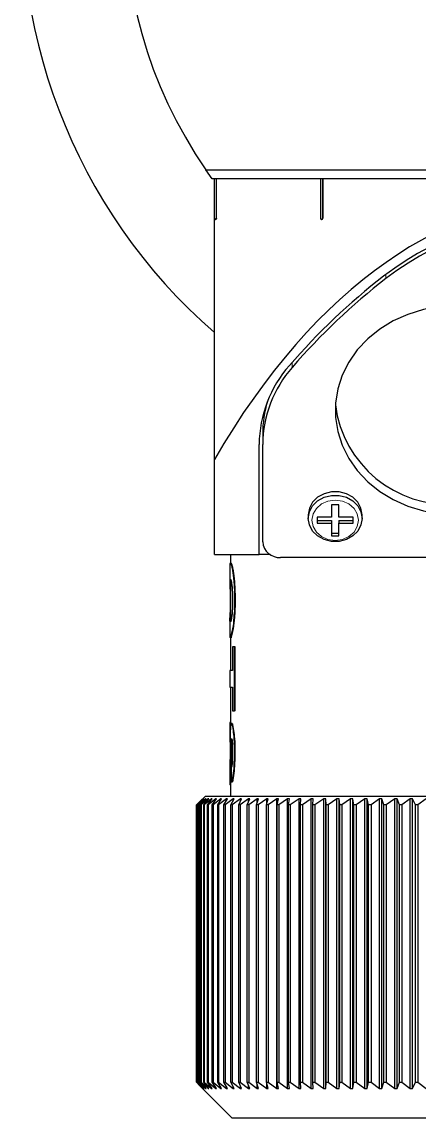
# Model space of a CAD drawing. Header units: millimetres. Extents: x 9.1 to 20.5, y 2.2 to 17.5.
# Drawn here: x 9.187 to 10.297, y 2.256 to 5.319 of the extents above; entities that cross this region are included whole.
import ezdxf

# ---------------------------------------------------------------- set-up
doc = ezdxf.new("R2010")
doc.units = ezdxf.units.MM
doc.linetypes.add('PHANTOM', pattern=[1.27, 0.635, -0.127, 0.127, -0.127, 0.127, -0.127])

msp = doc.modelspace()

# ---------------------------------------------------------------- linework, layer by layer
at = {"color": 7, "linetype": 'Continuous', "lineweight": 25}
for p, q in [((9.7011, 4.9057), (11.7987, 4.9057)), ((9.7188, 4.8807), (9.7011, 4.9057)), ((11.781, 4.8807), (9.7188, 4.8807)), ((9.7248, 4.8807), (9.7248, 4.7707)), ((9.7302, 4.8807), (9.7302, 4.7707)), ((9.7309, 4.7707), (9.7309, 4.8807)), ((10.0212, 4.8807), (10.0212, 4.7707)), ((10.0277, 4.8807), (10.0277, 4.7707)), ((10.0282, 4.7707), (10.0282, 4.8807)), ((9.7249, 4.0957), (9.7249, 4.7698)), ((9.7275, 4.767), (9.7282, 4.767)), ((10.0244, 4.767), (10.0249, 4.767)), ((9.8599, 4.1685), (9.8599, 4.1385)), ((9.8499, 3.8307), (9.8499, 4.1385)), ((9.8599, 3.8657), (9.8599, 4.1385)), ((9.7249, 3.8307), (9.7249, 4.0957)), ((10.0724, 3.9698), (10.0524, 3.9698)), ((10.0524, 3.9698), (10.0524, 3.9351)), ((10.0724, 3.9351), (10.0724, 3.9698)), ((9.9874, 3.9415), (9.9874, 3.9315)), ((10.0524, 3.9351), (10.0124, 3.9351)), ((10.0124, 3.9351), (10.0124, 3.9178)), ((10.0124, 3.9253), (10.0524, 3.9253)), ((10.0524, 3.9253), (10.0524, 3.9178)), ((10.1124, 3.9351), (10.0724, 3.9351)), ((10.0724, 3.9253), (10.1124, 3.9253)), ((10.0724, 3.9253), (10.0724, 3.9178)), ((10.1124, 3.9178), (10.1124, 3.9351)), ((10.1374, 3.9315), (10.1374, 3.9415)), ((10.0124, 3.9178), (10.0524, 3.9178)), ((10.0524, 3.9178), (10.0524, 3.8832)), ((10.0524, 3.8907), (10.0724, 3.8907)), ((10.0724, 3.9178), (10.1124, 3.9178)), ((10.0724, 3.8832), (10.0724, 3.9178)), ((10.0524, 3.8832), (10.0724, 3.8832)), ((9.7249, 3.8307), (9.8499, 3.8307)), ((9.7699, 3.8307), (9.7699, 3.8071)), ((9.8804, 3.8307), (9.8499, 3.8307)), ((9.7684, 3.8), (9.7684, 3.7524)), ((9.771, 3.8071), (9.7695, 3.8071)), ((9.7714, 3.8069), (9.7699, 3.8069)), ((9.772, 3.8061), (9.7705, 3.8061)), ((9.7726, 3.805), (9.7711, 3.805)), ((9.7732, 3.8034), (9.7717, 3.8034)), ((9.7738, 3.8014), (9.7723, 3.8014)), ((9.7745, 3.799), (9.773, 3.799)), ((11.5899, 3.8224), (9.9099, 3.8224)), ((9.7752, 3.796), (9.7737, 3.796)), ((9.7759, 3.7925), (9.7744, 3.7925)), ((9.7767, 3.7886), (9.7752, 3.7886)), ((9.7774, 3.7847), (9.7759, 3.7847)), ((9.7781, 3.7805), (9.7765, 3.7805)), ((9.7787, 3.7759), (9.7772, 3.7759)), ((9.7793, 3.7709), (9.7778, 3.7709)), ((9.7693, 3.7622), (9.7678, 3.7622)), ((9.7699, 3.7539), (9.7684, 3.7539)), ((9.7699, 3.7508), (9.7684, 3.7508)), ((9.7699, 3.7473), (9.7685, 3.7473)), ((9.7699, 3.743), (9.7685, 3.743)), ((9.7699, 3.7381), (9.7686, 3.7381)), ((9.7699, 3.7524), (9.7699, 3.6524)), ((9.78, 3.7657), (9.7784, 3.7657)), ((9.7805, 3.7602), (9.779, 3.7602)), ((9.781, 3.7543), (9.7795, 3.7543)), ((9.7815, 3.7481), (9.78, 3.7481)), ((9.7819, 3.7418), (9.7803, 3.7418)), ((9.7699, 3.7329), (9.7687, 3.7329)), ((9.7699, 3.7273), (9.7687, 3.7273)), ((9.7699, 3.7218), (9.7688, 3.7218)), ((9.7699, 3.7161), (9.7688, 3.7161)), ((9.7699, 3.7092), (9.7688, 3.7092)), ((9.7823, 3.7332), (9.7808, 3.7332)), ((9.7826, 3.7243), (9.7811, 3.7243)), ((9.7828, 3.7133), (9.7813, 3.7133)), ((9.7699, 3.6772), (9.7687, 3.6772)), ((9.7699, 3.6953), (9.7688, 3.6953)), ((9.7699, 3.6884), (9.7688, 3.6884)), ((9.7699, 3.6828), (9.7688, 3.6828)), ((9.7699, 3.7023), (9.7689, 3.7023)), ((9.7758, 3.7023), (9.7758, 3.6953)), ((9.7826, 3.6803), (9.7811, 3.6803)), ((9.7829, 3.7023), (9.7813, 3.7023)), ((9.7828, 3.6913), (9.7813, 3.6913)), ((9.7699, 3.6535), (9.7684, 3.6535)), ((9.7684, 3.6524), (9.7684, 3.6047)), ((9.7699, 3.6616), (9.7685, 3.6616)), ((9.7699, 3.6572), (9.7685, 3.6572)), ((9.7699, 3.6665), (9.7686, 3.6665)), ((9.7699, 3.6717), (9.7687, 3.6717)), ((9.7819, 3.6627), (9.7803, 3.6627)), ((9.7823, 3.6714), (9.7808, 3.6714)), ((9.771, 3.5975), (9.7695, 3.5975)), ((9.7699, 3.5975), (9.7699, 3.5065)), ((9.7717, 3.5981), (9.7702, 3.5981)), ((9.7726, 3.5997), (9.7711, 3.5997)), ((9.7755, 3.573), (9.7755, 3.5065)), ((9.7811, 3.573), (9.7755, 3.573)), ((9.7811, 3.3936), (9.7811, 3.573)), ((9.7827, 3.573), (9.7811, 3.573)), ((9.7827, 3.3936), (9.7827, 3.573)), ((9.7684, 3.5065), (9.7684, 3.4601)), ((9.7755, 3.5065), (9.7684, 3.5065)), ((9.7684, 3.4601), (9.7755, 3.4601)), ((9.7699, 3.4601), (9.7699, 3.3615)), ((9.7755, 3.4601), (9.7755, 3.3936)), ((9.7755, 3.3936), (9.7811, 3.3936)), ((9.7827, 3.3936), (9.7811, 3.3936)), ((9.7684, 3.3615), (9.7684, 3.3178)), ((9.7699, 3.3615), (9.7684, 3.3615)), ((9.7699, 3.3615), (9.7699, 3.3466)), ((9.7743, 3.358), (9.7728, 3.358)), ((9.775, 3.3577), (9.7735, 3.3577)), ((9.7758, 3.3568), (9.7743, 3.3568)), ((9.7764, 3.3555), (9.7749, 3.3555)), ((9.7691, 3.3178), (9.7684, 3.3178)), ((9.769, 3.3157), (9.7684, 3.3157)), ((9.769, 3.3143), (9.7685, 3.3143)), ((9.769, 3.3126), (9.7685, 3.3126)), ((9.769, 3.3107), (9.7686, 3.3107)), ((9.769, 3.3083), (9.7686, 3.3083)), ((9.7732, 3.3097), (9.7717, 3.3097)), ((9.7734, 3.3116), (9.7718, 3.3116)), ((9.7735, 3.313), (9.772, 3.313)), ((9.7737, 3.314), (9.7722, 3.314)), ((9.7736, 3.315), (9.7725, 3.315)), ((9.7819, 3.311), (9.7804, 3.311)), ((9.7689, 3.3056), (9.7687, 3.3056)), ((9.7689, 3.3025), (9.7687, 3.3025)), ((9.7689, 3.2992), (9.7688, 3.2992)), ((9.7689, 3.2953), (9.7688, 3.2953)), ((9.7727, 3.2956), (9.7712, 3.2956)), ((9.7729, 3.3034), (9.7714, 3.3034)), ((9.7731, 3.3075), (9.7716, 3.3075)), ((9.7758, 3.2838), (9.7759, 3.2791)), ((9.7759, 3.2791), (9.7759, 3.2742)), ((9.7821, 3.3042), (9.7806, 3.3042)), ((9.7823, 3.2973), (9.7808, 3.2973)), ((9.7825, 3.2881), (9.7809, 3.2881)), ((9.7825, 3.2789), (9.781, 3.2789)), ((9.781, 3.2789), (9.781, 3.2691)), ((9.7825, 3.2789), (9.7825, 3.2691)), ((9.7719, 3.2498), (9.7704, 3.2498)), ((9.7823, 3.2525), (9.7807, 3.2525)), ((9.7824, 3.2594), (9.7809, 3.2594)), ((9.7825, 3.2691), (9.781, 3.2691)), ((9.7684, 3.2306), (9.7684, 3.1868)), ((9.7713, 3.219), (9.7698, 3.219)), ((9.7715, 3.2252), (9.7699, 3.2252)), ((9.7716, 3.2339), (9.7701, 3.2339)), ((9.7724, 3.1942), (9.7724, 3.2365)), ((9.7699, 3.187), (9.7684, 3.187)), ((9.7699, 3.1868), (9.7684, 3.1868)), ((9.77, 3.1877), (9.7685, 3.1877)), ((9.7701, 3.1889), (9.7686, 3.1889)), ((9.7702, 3.1906), (9.7687, 3.1906)), ((9.7704, 3.1932), (9.7689, 3.1932)), ((9.7705, 3.1963), (9.769, 3.1963)), ((9.7707, 3.2002), (9.7692, 3.2002)), ((9.7709, 3.2047), (9.7694, 3.2047)), ((9.771, 3.2087), (9.7695, 3.2087)), ((9.7711, 3.213), (9.7696, 3.213)), ((9.7699, 3.1868), (9.7699, 3.1557)), ((9.774, 3.1942), (9.7724, 3.1942)), ((9.7751, 3.1953), (9.7736, 3.1953)), ((9.7757, 3.1964), (9.7742, 3.1964)), ((9.7763, 3.1979), (9.7747, 3.1979)), ((9.7768, 3.1997), (9.7753, 3.1997)), ((9.6999, 3.1557), (9.6837, 3.1395)), ((9.6999, 3.1557), (10.7499, 3.1557)), ((9.675, 3.1307), (9.6837, 3.1395)), ((9.6751, 3.1307), (9.675, 3.1307)), ((9.675, 2.3557), (9.675, 3.1307)), ((9.6929, 3.1482), (9.6751, 3.1307)), ((9.6751, 3.1307), (9.6751, 2.3557)), ((9.6765, 3.1307), (9.6932, 3.1482)), ((9.677, 3.1307), (9.6765, 3.1307)), ((9.6765, 2.3557), (9.6765, 3.1307)), ((9.6956, 3.1482), (9.677, 3.1307)), ((9.677, 3.1307), (9.677, 2.3557)), ((9.6804, 3.1307), (9.6962, 3.1482)), ((9.6812, 3.1307), (9.6804, 3.1307)), ((9.6804, 2.3557), (9.6804, 3.1307)), ((9.7006, 3.1482), (9.6812, 3.1307)), ((9.6812, 3.1307), (9.6812, 2.3557)), ((9.6866, 3.1307), (9.7016, 3.1482)), ((9.6878, 3.1307), (9.6866, 3.1307)), ((9.6866, 2.3557), (9.6866, 3.1307)), ((9.7078, 3.1482), (9.6878, 3.1307)), ((9.6878, 3.1307), (9.6878, 2.3557)), ((9.6932, 3.1482), (9.6929, 3.1482)), ((9.6929, 3.148), (9.6929, 3.1482)), ((9.6951, 3.1307), (9.7091, 3.1482)), ((9.6967, 3.1307), (9.6951, 3.1307)), ((9.6951, 2.3557), (9.6951, 3.1307)), ((9.6962, 3.1482), (9.6956, 3.1482)), ((9.6956, 3.1476), (9.6956, 3.1482)), ((9.7173, 3.1482), (9.6967, 3.1307)), ((9.6967, 3.1307), (9.6967, 2.3557)), ((9.7016, 3.1482), (9.7006, 3.1482)), ((9.7006, 3.1471), (9.7006, 3.1482)), ((9.7059, 3.1307), (9.719, 3.1482)), ((9.7078, 3.1307), (9.7059, 3.1307)), ((9.7059, 2.3557), (9.7059, 3.1307)), ((9.7291, 3.1482), (9.7078, 3.1307)), ((9.7091, 3.1482), (9.7078, 3.1482)), ((9.7078, 3.1466), (9.7078, 3.1482)), ((9.7078, 3.1307), (9.7078, 2.3557)), ((9.719, 3.1482), (9.7173, 3.1482)), ((9.7173, 3.146), (9.7173, 3.1482)), ((9.719, 3.1307), (9.7311, 3.1482)), ((9.7212, 3.1307), (9.719, 3.1307)), ((9.719, 2.3557), (9.719, 3.1307)), ((9.743, 3.1482), (9.7212, 3.1307)), ((9.7212, 3.1307), (9.7212, 2.3557)), ((9.7311, 3.1482), (9.7291, 3.1482)), ((9.7291, 3.1454), (9.7291, 3.1482)), ((9.7342, 3.1307), (9.7453, 3.1482)), ((9.7369, 3.1307), (9.7342, 3.1307)), ((9.7342, 2.3557), (9.7342, 3.1307)), ((9.7592, 3.1482), (9.7369, 3.1307)), ((9.7369, 3.1307), (9.7369, 2.3557)), ((9.7453, 3.1482), (9.743, 3.1482)), ((9.743, 3.1446), (9.743, 3.1482)), ((9.7517, 3.1307), (9.7618, 3.1482)), ((9.7547, 3.1307), (9.7517, 3.1307)), ((9.7517, 2.3557), (9.7517, 3.1307)), ((9.7774, 3.1482), (9.7547, 3.1307)), ((9.7547, 3.1307), (9.7547, 2.3557)), ((9.7618, 3.1482), (9.7592, 3.1482)), ((9.7592, 3.1436), (9.7592, 3.1482)), ((9.7714, 3.1307), (9.7804, 3.1482)), ((9.7747, 3.1307), (9.7714, 3.1307)), ((9.7714, 2.3557), (9.7714, 3.1307)), ((9.7978, 3.1482), (9.7747, 3.1307)), ((9.7747, 3.1307), (9.7747, 2.3557)), ((9.7804, 3.1482), (9.7774, 3.1482)), ((9.7774, 3.1425), (9.7774, 3.1482)), ((9.7931, 3.1307), (9.8011, 3.1482)), ((9.7968, 3.1307), (9.7931, 3.1307)), ((9.7931, 2.3557), (9.7931, 3.1307)), ((9.8202, 3.1482), (9.7968, 3.1307)), ((9.7968, 3.1307), (9.7968, 2.3557)), ((9.8011, 3.1482), (9.7978, 3.1482)), ((9.7978, 3.141), (9.7978, 3.1482)), ((9.817, 3.1307), (9.8238, 3.1482)), ((9.8209, 3.1307), (9.817, 3.1307)), ((9.817, 2.3557), (9.817, 3.1307)), ((9.8238, 3.1482), (9.8202, 3.1482)), ((9.8202, 3.1391), (9.8202, 3.1482)), ((9.8447, 3.1482), (9.8209, 3.1307)), ((9.8209, 3.1307), (9.8209, 2.3557)), ((9.8428, 3.1307), (9.8486, 3.1482)), ((9.8471, 3.1307), (9.8428, 3.1307)), ((9.8428, 2.3557), (9.8428, 3.1307)), ((9.8486, 3.1482), (9.8447, 3.1482)), ((9.8447, 3.1364), (9.8447, 3.1482)), ((9.8711, 3.1482), (9.8471, 3.1307)), ((9.8471, 3.1307), (9.8471, 2.3557)), ((9.8706, 3.1307), (9.8753, 3.1482)), ((9.8752, 3.1307), (9.8706, 3.1307)), ((9.8706, 2.3557), (9.8706, 3.1307)), ((9.8753, 3.1482), (9.8711, 3.1482)), ((9.8711, 3.1325), (9.8711, 3.1482)), ((9.8994, 3.1482), (9.8752, 3.1307)), ((9.8752, 3.1307), (9.8752, 2.3557)), ((9.9039, 3.1482), (9.8994, 3.1482)), ((9.8994, 2.3382), (9.8994, 3.1482)), ((9.9004, 3.1307), (9.9039, 3.1482)), ((9.9053, 3.1307), (9.9004, 3.1307)), ((9.9004, 2.3557), (9.9004, 3.1307)), ((9.9296, 3.1482), (9.9053, 3.1307)), ((9.9053, 3.1307), (9.9053, 2.3557)), ((9.9344, 3.1482), (9.9296, 3.1482)), ((9.9296, 2.3382), (9.9296, 3.1482)), ((9.9319, 3.1307), (9.9344, 3.1482)), ((9.9371, 3.1307), (9.9319, 3.1307)), ((9.9319, 2.3557), (9.9319, 3.1307)), ((9.9615, 3.1482), (9.9371, 3.1307)), ((9.9371, 3.1307), (9.9371, 2.3557)), ((9.9666, 3.1482), (9.9615, 3.1482)), ((9.9615, 2.3382), (9.9615, 3.1482)), ((9.9653, 3.1307), (9.9666, 3.1482)), ((9.9707, 3.1307), (9.9653, 3.1307)), ((9.9653, 2.3557), (9.9653, 3.1307)), ((9.9952, 3.1482), (9.9707, 3.1307)), ((9.9707, 3.1307), (9.9707, 2.3557)), ((10.0005, 3.1482), (9.9952, 3.1482)), ((9.9952, 2.3382), (9.9952, 3.1482)), ((10.0003, 3.1307), (10.0005, 3.1482)), ((10.006, 3.1307), (10.0003, 3.1307)), ((10.0003, 2.3557), (10.0003, 3.1307)), ((10.0305, 3.1482), (10.006, 3.1307)), ((10.006, 3.1307), (10.006, 2.3557)), ((10.036, 3.1482), (10.0305, 3.1482)), ((10.0305, 2.3382), (10.0305, 3.1482)), ((10.037, 3.1307), (10.036, 3.1482)), ((10.036, 2.3382), (10.036, 3.1482)), ((10.0429, 3.1307), (10.037, 3.1307)), ((10.037, 2.3557), (10.037, 3.1307)), ((10.0673, 3.1482), (10.0429, 3.1307)), ((10.0429, 3.1307), (10.0429, 2.3557)), ((10.0731, 3.1482), (10.0673, 3.1482)), ((10.0673, 2.3382), (10.0673, 3.1482)), ((10.0752, 3.1307), (10.0731, 3.1482)), ((10.0731, 2.3382), (10.0731, 3.1482)), ((10.0814, 3.1307), (10.0752, 3.1307)), ((10.0752, 2.3557), (10.0752, 3.1307)), ((10.1056, 3.1482), (10.0814, 3.1307)), ((10.0814, 3.1307), (10.0814, 2.3557)), ((10.1116, 3.1482), (10.1056, 3.1482)), ((10.1056, 2.3382), (10.1056, 3.1482)), ((10.1148, 3.1307), (10.1116, 3.1482)), ((10.1116, 2.3382), (10.1116, 3.1482)), ((10.1213, 3.1307), (10.1148, 3.1307)), ((10.1148, 2.3557), (10.1148, 3.1307)), ((10.1453, 3.1482), (10.1213, 3.1307)), ((10.1213, 3.1307), (10.1213, 2.3557)), ((10.1515, 3.1482), (10.1453, 3.1482)), ((10.1453, 2.3382), (10.1453, 3.1482)), ((10.1559, 3.1307), (10.1515, 3.1482)), ((10.1515, 2.3382), (10.1515, 3.1482)), ((10.1625, 3.1307), (10.1559, 3.1307)), ((10.1559, 2.3557), (10.1559, 3.1307)), ((10.1864, 3.1482), (10.1625, 3.1307)), ((10.1625, 3.1307), (10.1625, 2.3557)), ((10.1927, 3.1482), (10.1864, 3.1482)), ((10.1864, 2.3382), (10.1864, 3.1482)), ((10.1982, 3.1307), (10.1927, 3.1482)), ((10.1927, 2.3382), (10.1927, 3.1482)), ((10.205, 3.1307), (10.1982, 3.1307)), ((10.1982, 2.3557), (10.1982, 3.1307)), ((10.2286, 3.1482), (10.205, 3.1307)), ((10.205, 3.1307), (10.205, 2.3557)), ((10.2351, 3.1482), (10.2286, 3.1482)), ((10.2286, 2.3382), (10.2286, 3.1482)), ((10.2417, 3.1307), (10.2351, 3.1482)), ((10.2351, 2.3382), (10.2351, 3.1482)), ((10.2488, 3.1307), (10.2417, 3.1307)), ((10.2417, 2.3557), (10.2417, 3.1307)), ((10.272, 3.1482), (10.2488, 3.1307)), ((10.2488, 3.1307), (10.2488, 2.3557)), ((10.2787, 3.1482), (10.272, 3.1482)), ((10.272, 2.3382), (10.272, 3.1482)), ((10.2864, 3.1307), (10.2787, 3.1482)), ((10.2787, 2.3382), (10.2787, 3.1482)), ((10.2935, 3.1307), (10.2864, 3.1307)), ((10.2864, 2.3557), (10.2864, 3.1307)), ((10.3164, 3.1482), (10.2935, 3.1307)), ((10.2935, 3.1307), (10.2935, 2.3557)), ((9.6837, 2.347), (9.675, 2.3557)), ((9.675, 2.3557), (9.6751, 2.3557)), ((9.6751, 2.3557), (9.6929, 2.3382)), ((9.6932, 2.3382), (9.6765, 2.3557)), ((9.6765, 2.3557), (9.677, 2.3557)), ((9.677, 2.3557), (9.6956, 2.3382)), ((9.6962, 2.3382), (9.6804, 2.3557)), ((9.6804, 2.3557), (9.6812, 2.3557)), ((9.6812, 2.3557), (9.7006, 2.3382)), ((9.6837, 2.347), (9.7749, 2.2557)), ((9.7016, 2.3382), (9.6866, 2.3557)), ((9.6866, 2.3557), (9.6878, 2.3557)), ((9.6878, 2.3557), (9.7078, 2.3382)), ((9.6929, 2.3382), (9.6929, 2.3385)), ((9.6929, 2.3382), (9.6932, 2.3382)), ((9.7091, 2.3382), (9.6951, 2.3557)), ((9.6951, 2.3557), (9.6967, 2.3557)), ((9.6956, 2.3382), (9.6956, 2.3389)), ((9.6956, 2.3382), (9.6962, 2.3382)), ((9.6967, 2.3557), (9.7173, 2.3382)), ((9.7006, 2.3382), (9.7006, 2.3394)), ((9.7006, 2.3382), (9.7016, 2.3382)), ((9.719, 2.3382), (9.7059, 2.3557)), ((9.7059, 2.3557), (9.7078, 2.3557)), ((9.7078, 2.3557), (9.7291, 2.3382)), ((9.7078, 2.3382), (9.7078, 2.3399)), ((9.7078, 2.3382), (9.7091, 2.3382)), ((9.7173, 2.3382), (9.7173, 2.3404)), ((9.7173, 2.3382), (9.719, 2.3382)), ((9.7311, 2.3382), (9.719, 2.3557)), ((9.719, 2.3557), (9.7212, 2.3557)), ((9.7212, 2.3557), (9.743, 2.3382)), ((9.7291, 2.3382), (9.7291, 2.3411)), ((9.7291, 2.3382), (9.7311, 2.3382)), ((9.7453, 2.3382), (9.7342, 2.3557)), ((9.7342, 2.3557), (9.7369, 2.3557)), ((9.7369, 2.3557), (9.7592, 2.3382)), ((9.743, 2.3382), (9.743, 2.3419)), ((9.743, 2.3382), (9.7453, 2.3382)), ((9.7618, 2.3382), (9.7517, 2.3557)), ((9.7517, 2.3557), (9.7547, 2.3557)), ((9.7547, 2.3557), (9.7774, 2.3382)), ((9.7592, 2.3382), (9.7592, 2.3428)), ((9.7592, 2.3382), (9.7618, 2.3382)), ((9.7804, 2.3382), (9.7714, 2.3557)), ((9.7714, 2.3557), (9.7747, 2.3557)), ((9.7747, 2.3557), (9.7978, 2.3382)), ((9.7774, 2.3382), (9.7774, 2.344)), ((9.7774, 2.3382), (9.7804, 2.3382)), ((9.8011, 2.3382), (9.7931, 2.3557)), ((9.7931, 2.3557), (9.7968, 2.3557)), ((9.7968, 2.3557), (9.8202, 2.3382)), ((9.7978, 2.3382), (9.7978, 2.3455)), ((9.7978, 2.3382), (9.8011, 2.3382)), ((9.8238, 2.3382), (9.817, 2.3557)), ((9.817, 2.3557), (9.8209, 2.3557)), ((9.8202, 2.3382), (9.8202, 2.3474)), ((9.8202, 2.3382), (9.8238, 2.3382)), ((9.8209, 2.3557), (9.8447, 2.3382)), ((9.8486, 2.3382), (9.8428, 2.3557)), ((9.8428, 2.3557), (9.8471, 2.3557)), ((9.8447, 2.3382), (9.8447, 2.35)), ((9.8447, 2.3382), (9.8486, 2.3382)), ((9.8471, 2.3557), (9.8711, 2.3382)), ((9.8753, 2.3382), (9.8706, 2.3557)), ((9.8706, 2.3557), (9.8752, 2.3557)), ((9.8711, 2.3382), (9.8711, 2.354)), ((9.8711, 2.3382), (9.8753, 2.3382)), ((9.8752, 2.3557), (9.8994, 2.3382)), ((9.8994, 2.3382), (9.9039, 2.3382)), ((9.9039, 2.3382), (9.9004, 2.3557)), ((9.9004, 2.3557), (9.9053, 2.3557)), ((9.9053, 2.3557), (9.9296, 2.3382)), ((9.9296, 2.3382), (9.9344, 2.3382)), ((9.9344, 2.3382), (9.9319, 2.3557)), ((9.9319, 2.3557), (9.9371, 2.3557)), ((9.9371, 2.3557), (9.9615, 2.3382)), ((9.9615, 2.3382), (9.9666, 2.3382)), ((9.9666, 2.3382), (9.9653, 2.3557)), ((9.9653, 2.3557), (9.9707, 2.3557)), ((9.9707, 2.3557), (9.9952, 2.3382)), ((9.9952, 2.3382), (10.0005, 2.3382)), ((10.0005, 2.3382), (10.0003, 2.3557)), ((10.0003, 2.3557), (10.006, 2.3557)), ((10.006, 2.3557), (10.0305, 2.3382)), ((10.0305, 2.3382), (10.036, 2.3382)), ((10.036, 2.3382), (10.037, 2.3557)), ((10.037, 2.3557), (10.0429, 2.3557)), ((10.0429, 2.3557), (10.0673, 2.3382)), ((10.0673, 2.3382), (10.0731, 2.3382)), ((10.0731, 2.3382), (10.0752, 2.3557)), ((10.0752, 2.3557), (10.0814, 2.3557)), ((10.0814, 2.3557), (10.1056, 2.3382)), ((10.1056, 2.3382), (10.1116, 2.3382)), ((10.1116, 2.3382), (10.1148, 2.3557)), ((10.1148, 2.3557), (10.1213, 2.3557)), ((10.1213, 2.3557), (10.1453, 2.3382)), ((10.1453, 2.3382), (10.1515, 2.3382)), ((10.1515, 2.3382), (10.1559, 2.3557)), ((10.1559, 2.3557), (10.1625, 2.3557)), ((10.1625, 2.3557), (10.1864, 2.3382)), ((10.1864, 2.3382), (10.1927, 2.3382)), ((10.1927, 2.3382), (10.1982, 2.3557)), ((10.1982, 2.3557), (10.205, 2.3557)), ((10.205, 2.3557), (10.2286, 2.3382)), ((10.2286, 2.3382), (10.2351, 2.3382)), ((10.2351, 2.3382), (10.2417, 2.3557)), ((10.2417, 2.3557), (10.2488, 2.3557)), ((10.2488, 2.3557), (10.272, 2.3382)), ((10.272, 2.3382), (10.2787, 2.3382)), ((10.2787, 2.3382), (10.2864, 2.3557)), ((10.2864, 2.3557), (10.2935, 2.3557)), ((10.2935, 2.3557), (10.3164, 2.3382)), ((11.7249, 2.2557), (9.7749, 2.2557))]:
    msp.add_line(p, q, dxfattribs=at)
at = {"color": 8, "linetype": 'PHANTOM', "lineweight": 18}
for p, q in [((9.7302, 4.7707), (9.7309, 4.7707)), ((10.0277, 4.7707), (10.0282, 4.7707)), ((10.2043, 4.6138), (10.2043, 4.6022)), ((9.9425, 4.368), (9.9425, 4.3536)), ((9.7723, 3.275), (9.7708, 3.275))]:
    msp.add_line(p, q, dxfattribs=at)
at = {"color": 7, "linetype": 'Continuous', "lineweight": 25, "flags": 128}
for points in [[(9.7248, 4.7707), (9.725, 4.7693), (9.7256, 4.7681), (9.7265, 4.7673), (9.7275, 4.767), (9.7285, 4.7673), (9.7294, 4.7681), (9.73, 4.7693), (9.7302, 4.7707)], [(9.7309, 4.7707), (9.7307, 4.7695), (9.7303, 4.7684), (9.7296, 4.7676), (9.7288, 4.7671), (9.7282, 4.767)], [(10.0212, 4.7707), (10.0214, 4.7693), (10.0221, 4.7681), (10.0232, 4.7673), (10.0244, 4.767), (10.0257, 4.7673), (10.0267, 4.7681), (10.0274, 4.7693), (10.0277, 4.7707)], [(10.3999, 4.526), (10.354, 4.5233), (10.3089, 4.5152), (10.2655, 4.5018), (10.2246, 4.4835), (10.1869, 4.4605), (10.1533, 4.4332), (10.1242, 4.4023), (10.1003, 4.3682), (10.0819, 4.3316), (10.0695, 4.2932), (10.0632, 4.2537), (10.0632, 4.2138), (10.0695, 4.1743), (10.0819, 4.1359), (10.1003, 4.0993), (10.1242, 4.0652), (10.1533, 4.0342), (10.1869, 4.007), (10.2246, 3.984), (10.2655, 3.9657), (10.3089, 3.9523), (10.354, 3.9442), (10.3999, 3.9415)], [(10.1374, 3.9415), (10.1344, 3.9598), (10.1255, 3.9766), (10.1115, 3.9906), (10.0936, 4.0005), (10.0731, 4.0058), (10.0518, 4.0058), (10.0313, 4.0005), (10.0133, 3.9906), (9.9993, 3.9766), (9.9905, 3.9598), (9.9874, 3.9415), (9.9874, 3.9415)], [(10.1374, 3.9315), (10.1344, 3.9132), (10.1255, 3.8963), (10.1115, 3.8824), (10.0936, 3.8724), (10.0731, 3.8672), (10.0518, 3.8672), (10.0313, 3.8724), (10.0133, 3.8824), (9.9993, 3.8963), (9.9905, 3.9132), (9.9874, 3.9315), (9.9905, 3.9498), (9.9993, 3.9666), (10.0133, 3.9806), (10.0313, 3.9905), (10.0518, 3.9958), (10.0731, 3.9958), (10.0936, 3.9905), (10.1115, 3.9806), (10.1255, 3.9666), (10.1344, 3.9498), (10.1374, 3.9315)], [(9.7695, 3.6423), (9.769, 3.6427), (9.7686, 3.6446), (9.7684, 3.6535)], [(9.7704, 3.6432), (9.7701, 3.6446), (9.77, 3.6524)]]:
    msp.add_lwpolyline(points, dxfattribs=at)
at = {"color": 8, "linetype": 'PHANTOM', "lineweight": 18, "flags": 128}
msp.add_lwpolyline([(10.1274, 3.9265), (10.1242, 3.9439), (10.115, 3.9596), (10.1006, 3.972), (10.0825, 3.98), (10.0624, 3.9828), (10.0423, 3.98), (10.0242, 3.972), (10.0098, 3.9596), (10.0006, 3.9439), (9.9974, 3.9265), (10.0006, 3.9091), (10.0098, 3.8934), (10.0242, 3.8809), (10.0423, 3.8729), (10.0624, 3.8702), (10.0825, 3.8729), (10.1006, 3.8809), (10.115, 3.8934), (10.1242, 3.9091), (10.1274, 3.9265)], dxfattribs=at)
at = {"color": 7, "linetype": 'Continuous', "lineweight": 25}
for centre, radius, start, end in [((10.7499, 5.6307), 1.5625, 116.6154, 229.0045), ((10.7502, 5.6307), 1.2752, 139.6872, 214.6471), ((10.7499, 3.8763), 0.9173, 52.978, 127.022), ((10.7499, 3.8787), 0.9061, 52.978, 127.022), ((10.0248, 4.7704), 0.00336, 271.536, 5.8669), ((11.3358, 3.1461), 1.8532, 127.8922, 139.1274), ((11.3368, 3.147), 1.8439, 127.8922, 139.1274), ((10.1871, 4.1355), 0.3371, 138.5145, 179.491), ((10.1891, 4.1356), 0.3292, 138.5145, 179.491), ((10.1746, 4.1682), 0.3147, 163.3321, 179.9519), ((10.3786, 4.2891), 0.3183, 187.2776, 273.8365), ((9.9068, 3.8693), 0.047, 184.4019, 273.8113), ((9.7843, 3.7561), 0.016, 157.5893, 187.8767), ((9.7896, 3.756), 0.0198, 165.1735, 186.1782), ((9.5634, 3.6625), 0.2169, 343.1792, 0.0631), ((9.5652, 3.6625), 0.2166, 343.1543, 0.0623), ((9.5697, 3.3077), 0.2107, 0.8788, 13.101), ((9.5715, 3.3077), 0.2104, 0.8805, 13.1209), ((9.5265, 3.252), 0.2542, 348.1393, 0.1181), ((9.5284, 3.252), 0.2539, 348.1212, 0.1179)]:
    msp.add_arc(centre, radius, start, end, dxfattribs=at)
for centre, major_axis, ratio, start_param, end_param in [((10.7499, 2.3193), (0, 2.5115), 0.57735, 5.498084, 7.068286), ((10.7499, 3.8003), (0.9815, 0), 0.27207, 3.129845, 3.137315), ((10.7499, 3.8), (0.9815, 0), 0.340921, 3.137315, 3.141593), ((10.7499, 3.801), (0.9815, 0), 0.210115, 3.122265, 3.129845), ((10.7499, 3.8024), (0.9815, 0), 0.13499, 3.11331, 3.122265), ((10.7499, 3.804), (0.9815, 0), 0.077852, 3.104132, 3.11331), ((10.7499, 3.8057), (0.9815, 0), 0.030275, 3.095062, 3.104132), ((10.7499, 3.8085), (0.9815, 0), 0.030274, 3.188124, 3.197198), ((10.7499, 3.8111), (0.9815, 0), 0.078797, 3.197198, 3.206277), ((10.7499, 3.8146), (0.9815, 0), 0.133351, 3.206277, 3.215362), ((10.7499, 3.8085), (0.98, 0), 0.030274, 3.188195, 3.197283), ((10.7499, 3.8204), (0.9815, 0), 0.213201, 3.215362, 3.222854), ((10.7499, 3.8111), (0.98, 0), 0.078797, 3.197283, 3.206376), ((10.7499, 3.8251), (0.9815, 0), 0.27207, 3.222854, 3.230351), ((10.7499, 3.8146), (0.98, 0), 0.133351, 3.206376, 3.215475), ((10.7499, 3.8308), (0.9815, 0), 0.33837, 3.230351, 3.237687), ((10.7499, 3.8204), (0.98, 0), 0.213201, 3.215475, 3.222978), ((10.7499, 3.8386), (0.9815, 0), 0.421048, 3.237687, 3.245028), ((10.7499, 3.8251), (0.98, 0), 0.27207, 3.222978, 3.230487), ((10.7499, 3.8308), (0.98, 0), 0.33837, 3.230487, 3.237834), ((10.7499, 3.8386), (0.98, 0), 0.421048, 3.237834, 3.245187), ((10.7499, 3.8462), (0.9815, 0), 0.496118, 3.245028, 3.252154), ((10.7499, 3.8554), (0.9815, 0), 0.580645, 3.252154, 3.259009), ((10.7499, 3.8462), (0.98, 0), 0.496118, 3.245187, 3.252324), ((10.7499, 3.8675), (0.9815, 0), 0.685704, 3.259009, 3.264819), ((10.7499, 3.8554), (0.98, 0), 0.580645, 3.252324, 3.25919), ((10.7499, 3.8798), (0.9815, 0), 0.78786, 3.264819, 3.270299), ((10.7499, 3.8984), (0.9815, 0), 0.935519, 3.270299, 3.275452), ((10.7499, 3.8675), (0.98, 0), 0.685704, 3.25919, 3.265008), ((10.7499, 3.9161), (0, 1.0508), 0.93403, 1.704656, 1.709368), ((10.7499, 3.8798), (0.98, 0), 0.78786, 3.265008, 3.270498), ((10.7499, 3.9391), (0, 1.2174), 0.806197, 1.709368, 1.71375), ((10.7499, 3.8984), (0.98, 0), 0.935519, 3.270498, 3.275658), ((10.7499, 3.9161), (0, 1.0492), 0.93403, 1.704862, 1.709581), ((10.7499, 3.9391), (0, 1.2156), 0.806197, 1.709581, 1.71397), ((10.7499, 3.7524), (0.9815, 0), 0.543742, 3.138853, 3.14451), ((10.7499, 3.7528), (0.9815, 0), 0.687467, 3.144511, 3.149783), ((10.7499, 3.7543), (0.9815, 0), 0.879136, 3.149783, 3.154782), ((10.7499, 3.7572), (0, 1.0773), 0.911044, 1.583985, 1.58849), ((10.7499, 3.763), (0, 1.4062), 0.697966, 1.58849, 1.592171), ((10.7499, 3.7634), (0.9815, 0), 0.026316, 3.188124, 3.196483), ((10.7499, 3.7666), (0.9815, 0), 0.085537, 3.196483, 3.204846), ((10.7499, 3.7524), (0.98, 0), 0.543742, 3.138849, 3.141593), ((10.7499, 3.7704), (0.9815, 0), 0.147834, 3.204846, 3.211177), ((10.7499, 3.7747), (0.9815, 0), 0.210532, 3.211177, 3.217454), ((10.7499, 3.7831), (0.9815, 0), 0.323293, 3.217454, 3.224783), ((10.7499, 3.79), (0.9815, 0), 0.407714, 3.224783, 3.23195), ((10.7499, 3.8007), (0.9815, 0), 0.528831, 3.23195, 3.237687), ((10.7499, 3.818), (0.9815, 0), 0.712725, 3.237687, 3.242875), ((10.7499, 3.8305), (0.9815, 0), 0.838729, 3.242875, 3.248011), ((10.7499, 3.863), (0, 1.1287), 0.869565, 1.677214, 1.681634), ((10.7499, 3.8937), (0, 1.4064), 0.6979, 1.681634, 1.685338), ((10.7499, 3.9694), (0, 1.4303), 0.686222, 1.71375, 1.717635), ((10.7499, 4.0086), (0, 1.6982), 0.577959, 1.717635, 1.721134), ((10.7499, 4.0535), (0, 1.998), 0.491242, 1.721134, 1.724246), ((10.7499, 3.9694), (0, 1.4281), 0.686222, 1.71397, 1.717862), ((10.7499, 4.1297), (0, 2.4963), 0.393184, 1.724246, 1.726803), ((10.7499, 4.2329), (0, 3.1607), 0.310536, 1.726803, 1.729583), ((10.7499, 4.0086), (0, 1.6956), 0.577959, 1.717862, 1.721366), ((10.7499, 4.0535), (0, 1.9949), 0.491242, 1.721366, 1.724482), ((10.7499, 4.1297), (0, 2.4925), 0.393184, 1.724482, 1.727044), ((10.7499, 4.2329), (0, 3.1558), 0.310536, 1.727044, 1.729829), ((10.7499, 3.773), (0, 1.8737), 0.523818, 1.592171, 1.595192), ((10.7499, 3.7909), (0, 2.609), 0.376201, 1.595192, 1.59728), ((10.7499, 3.8239), (0, 3.8527), 0.254754, 1.59728, 1.598763), ((10.7499, 3.9113), (0, 6.9808), 0.1406, 1.598763, 1.599752), ((10.7499, 4.1639), (0, 15.704), 0.0625, 1.599752, 1.600192), ((10.7499, 3.9471), (0, 1.8737), 0.523818, 1.685338, 1.688379), ((10.7499, 4.0333), (0, 2.6085), 0.376263, 1.688379, 1.690481), ((10.7499, 4.182), (0, 3.8536), 0.254695, 1.690481, 1.691975), ((10.7499, 4.4755), (0, 6.2816), 0.15625, 1.691975, 1.693081), ((10.7499, 6.2647), (0, 20.9497), 0.04685, 1.693081, 1.693413), ((10.7499, 4.5091), (0, 4.9071), 0.200015, 1.729583, 1.731419), ((10.7499, 5.0585), (0, 8.3427), 0.117647, 1.731419, 1.732755), ((10.7499, 7.7294), (0, 24.9061), 0.039408, 1.732755, 1.7332), ((10.7499, 4.5091), (0, 4.8996), 0.200015, 1.729829, 1.731667), ((10.7499, 5.0585), (0, 8.33), 0.117647, 1.731667, 1.733005), ((10.7499, 7.7294), (0, 24.8681), 0.039408, 1.733005, 1.733451), ((10.7499, 3.6138), (0, 2.5922), 0.378631, 1.544203, 1.546346), ((10.7499, 3.6319), (0, 1.8539), 0.529426, 1.546346, 1.549312), ((10.7499, 3.1665), (0, 18.2315), 0.053835, 1.541401, 1.541785), ((10.7499, 3.5035), (0, 6.6128), 0.148425, 1.541785, 1.542829), ((10.7499, 3.5731), (0, 4.1221), 0.238107, 1.542829, 1.544203), ((10.7499, 3.4595), (0, 1.856), 0.528831, 1.453214, 1.456255), ((10.7499, 3.3807), (0, 2.5273), 0.388355, 1.451001, 1.453214), ((10.7499, 3.2266), (0, 3.8172), 0.257124, 1.449507, 1.451001), ((10.7499, 2.8886), (0, 6.6106), 0.148474, 1.448456, 1.449507), ((10.7499, 2.8955), (0, 4.9071), 0.200015, 1.410173, 1.412009), ((10.7499, 2.3526), (0, 8.302), 0.118224, 1.408838, 1.410173), ((10.7499, -0.3643), (0, 25.1504), 0.039025, 1.408393, 1.408838), ((10.7499, 2.8955), (0, 4.8996), 0.200015, 1.409925, 1.411764), ((10.7499, 2.3526), (0, 8.2894), 0.118224, 1.408588, 1.409925), ((10.7499, -0.3643), (0, 25.1119), 0.039025, 1.408142, 1.408588), ((10.7499, 3.6515), (0.9815, 0), 0.6939, 3.133292, 3.138675), ((10.7499, 3.6467), (0, 1.1148), 0.880452, 1.553048, 1.557498), ((10.7499, 3.6499), (0.9815, 0), 0.890073, 3.128294, 3.133292), ((10.7499, 3.6419), (0, 1.3856), 0.708333, 1.549312, 1.553048), ((10.7499, 3.6302), (0.9815, 0), 0.205125, 3.065731, 3.072174), ((10.7499, 3.622), (0.9815, 0), 0.315809, 3.058403, 3.065731), ((10.7499, 3.6146), (0.9815, 0), 0.40625, 3.051346, 3.058403), ((10.7499, 3.6029), (0.9815, 0), 0.538462, 3.045609, 3.051346), ((10.7499, 3.5869), (0.9815, 0), 0.708333, 3.04031, 3.045609), ((10.7499, 3.5718), (0.9815, 0), 0.8602, 3.035175, 3.04031), ((10.7499, 3.5429), (0, 1.1164), 0.879136, 1.459958, 1.464378), ((10.7499, 3.5109), (0, 1.4064), 0.6979, 1.456255, 1.459958), ((10.7499, 3.1686), (0, 3.1801), 0.308638, 1.412009, 1.41479), ((10.7499, 3.1686), (0, 3.1752), 0.308638, 1.411764, 1.414549), ((10.7499, 3.6414), (0.9815, 0), 0.020123, 3.086867, 3.095062), ((10.7499, 3.6378), (0.9815, 0), 0.087258, 3.078669, 3.086867), ((10.7499, 3.6338), (0.9815, 0), 0.15252, 3.072174, 3.078669), ((10.7499, 3.6047), (0.9815, 0), 0.323545, 3.141593, 3.149825), ((10.7499, 3.6038), (0.9815, 0), 0.214296, 3.149825, 3.16136), ((10.7499, 3.6021), (0.9815, 0), 0.123952, 3.16136, 3.174657), ((10.7499, 3.5995), (0.9815, 0), 0.044892, 3.174657, 3.188124), ((10.7499, 3.5954), (0.9815, 0), 0.04526, 3.081696, 3.095062), ((10.7499, 3.5908), (0.9815, 0), 0.122938, 3.068264, 3.081696), ((10.7499, 3.5954), (0.98, 0), 0.04526, 3.081604, 3.09499), ((10.7499, 3.5908), (0.98, 0), 0.122938, 3.068152, 3.081604), ((10.7499, 3.2837), (0, 1.1633), 0.843701, 1.520691, 1.52366), ((10.7499, 3.2961), (0.9815, 0), 0.932414, 3.087417, 3.091487), ((10.7499, 3.3065), (0.9815, 0), 0.73748, 3.083016, 3.087417), ((10.7499, 3.3159), (0.9815, 0), 0.572966, 3.077734, 3.083016), ((10.7499, 3.3252), (0.9815, 0), 0.42572, 3.072174, 3.077734), ((10.7499, 3.3331), (0.9815, 0), 0.309261, 3.066833, 3.072174), ((10.7499, 3.3404), (0.9815, 0), 0.210016, 3.061324, 3.066833), ((10.7499, 3.3467), (0.9815, 0), 0.129032, 3.054489, 3.061324), ((10.7499, 3.3544), (0.9815, 0), 0.039381, 3.047485, 3.054489), ((10.7499, 3.3628), (0.9815, 0), 0.051459, 3.235701, 3.243206), ((10.7499, 3.3695), (0.9815, 0), 0.119406, 3.243206, 3.250607), ((10.7499, 3.3628), (0.98, 0), 0.051459, 3.235845, 3.243362), ((10.7499, 3.381), (0.9815, 0), 0.226387, 3.250607, 3.256466), ((10.7499, 3.3695), (0.98, 0), 0.119406, 3.243362, 3.250775), ((10.7499, 3.381), (0.98, 0), 0.226387, 3.250774, 3.256642), ((10.7499, 3.3172), (0.9815, 0), 0.239256, 3.138743, 3.147696), ((10.7499, 3.3178), (0.9815, 0), 0.350622, 3.147696, 3.151925), ((10.7499, 3.3197), (0.9815, 0), 0.535771, 3.151925, 3.155001), ((10.7499, 3.3214), (0.9815, 0), 0.666706, 3.155001, 3.157968), ((10.7499, 3.324), (0.9815, 0), 0.830164, 3.157968, 3.160879), ((10.7499, 3.328), (0, 1.0223), 0.96006, 1.590083, 1.59272), ((10.7499, 3.1878), (0, 3.6167), 0.27138, 1.535754, 1.539766), ((10.7499, 3.2238), (0, 2.5888), 0.379136, 1.531962, 1.535754), ((10.7499, 3.245), (0, 2.0448), 0.48, 1.529323, 1.531962), ((10.7499, 3.2602), (0, 1.6776), 0.58507, 1.526299, 1.529323), ((10.7499, 3.272), (0, 1.4108), 0.6957, 1.52366, 1.526299), ((10.7499, 3.2097), (0, 1.2269), 0.8, 1.489205, 1.490968), ((10.7499, 3.2297), (0.9815, 0), 0.99982, 3.058072, 3.060001), ((10.7499, 3.247), (0.9815, 0), 0.788087, 3.056253, 3.058072), ((10.7499, 3.2722), (0.9815, 0), 0.48708, 3.054103, 3.056253), ((10.7499, 3.2885), (0.9815, 0), 0.29685, 3.050574, 3.054103), ((10.7499, 3.3083), (0.9815, 0), 0.075474, 3.044726, 3.050574), ((10.7499, 3.3227), (0.9815, 0), 0.076189, 3.238459, 3.244255), ((10.7499, 3.2097), (0, 1.225), 0.8, 1.48908, 1.490846), ((10.7499, 3.2297), (0.98, 0), 0.99982, 3.057944, 3.059876), ((10.7499, 3.247), (0.98, 0), 0.788087, 3.056122, 3.057944), ((10.7499, 3.2722), (0.98, 0), 0.48708, 3.053969, 3.056122), ((10.7499, 3.3419), (0.9815, 0), 0.267589, 3.244255, 3.248176), ((10.7499, 3.2885), (0.98, 0), 0.29685, 3.050434, 3.053969), ((10.7499, 3.3675), (0.9815, 0), 0.512214, 3.248176, 3.250441), ((10.7499, 3.3848), (0.9815, 0), 0.674961, 3.250441, 3.252652), ((10.7499, 3.4098), (0.9815, 0), 0.904755, 3.252652, 3.254973), ((10.7499, 3.4354), (0, 1.1142), 0.880924, 1.684177, 1.686222), ((10.7499, 3.9467), (0, 4.0901), 0.239972, 1.726859, 1.728527), ((10.7499, 3.9467), (0, 4.0838), 0.239972, 1.727099, 1.72877), ((10.7499, 3.3334), (0, 1.2651), 0.775847, 1.59272, 1.595192), ((10.7499, 3.3406), (0, 1.5603), 0.629039, 1.595192, 1.597335), ((10.7499, 3.1654), (0, 4.3394), 0.226184, 1.539766, 1.546029), ((10.7499, 3.3552), (0, 2.1116), 0.464821, 1.597335, 1.599148), ((10.7499, 3.3695), (0, 2.6163), 0.375144, 1.599148, 1.600632), ((10.7499, 2.9882), (0, 4.1094), 0.23884, 1.495926, 1.500937), ((10.7499, 3.0826), (0, 2.8464), 0.344817, 1.493172, 1.495926), ((10.7499, 3.1569), (0, 1.8894), 0.51947, 1.490968, 1.493172), ((10.7499, 2.9882), (0, 4.1032), 0.23884, 1.495811, 1.50083), ((10.7499, 3.0826), (0, 2.8421), 0.344817, 1.493053, 1.495811), ((10.7499, 3.1569), (0, 1.8865), 0.51947, 1.490846, 1.493053), ((10.7499, 3.4691), (0, 1.4066), 0.697773, 1.686222, 1.687881), ((10.7499, 3.5077), (0, 1.7368), 0.56511, 1.687881, 1.689319), ((10.7499, 3.5808), (0, 2.3555), 0.416693, 1.689319, 1.690702), ((10.7499, 3.6456), (0, 2.8974), 0.338752, 1.690702, 1.691864), ((10.7499, 3.7921), (0, 4.1099), 0.238812, 1.691864, 1.69275), ((10.7499, 4.0412), (0, 6.1577), 0.159394, 1.69275, 1.693358), ((10.7499, 4.5633), (0, 10.4286), 0.094116, 1.693358, 1.693801), ((10.7499, 4.2439), (0, 5.982), 0.164075, 1.728527, 1.729695), ((10.7499, 4.7724), (0, 9.3225), 0.105283, 1.729695, 1.730696), ((10.7499, 6.6284), (0, 20.9794), 0.046784, 1.730696, 1.731141), ((10.7499, 4.2439), (0, 5.9729), 0.164075, 1.72877, 1.72994), ((10.7499, 4.7724), (0, 9.3083), 0.105283, 1.72994, 1.730943), ((10.7499, 6.6284), (0, 20.9473), 0.046784, 1.730943, 1.731389), ((10.7499, 3.203), (0, 2.6059), 0.376652, 1.552182, 1.555369), ((10.7499, 3.1904), (0, 3.2819), 0.299061, 1.548667, 1.552182), ((10.7499, 3.1802), (0, 3.7419), 0.262297, 1.546029, 1.548667), ((10.7499, 3.0313), (0, 3.4469), 0.284747, 1.507378, 1.512), ((10.7499, 3.001), (0, 3.9259), 0.250003, 1.500937, 1.507378), ((10.7499, 3.0313), (0, 3.4416), 0.284747, 1.50728, 1.51191), ((10.7499, 3.001), (0, 3.9199), 0.250003, 1.50083, 1.50728), ((10.7499, 3.1263), (0, 1.065), 0.921566, 1.456697, 1.459295), ((10.7499, 3.0965), (0, 1.3264), 0.739985, 1.454651, 1.456697), ((10.7499, 3.0417), (0, 1.7996), 0.545413, 1.452992, 1.454651), ((10.7499, 2.9917), (0, 2.2245), 0.441223, 1.451333, 1.452992), ((10.7499, 2.9059), (0, 2.9445), 0.333333, 1.450005, 1.451333), ((10.7499, 2.8054), (0, 3.7789), 0.259735, 1.448899, 1.450005), ((10.7499, 2.4792), (0, 6.4614), 0.151902, 1.448234, 1.448899), ((10.7499, 2.1528), (0, 9.131), 0.107491, 1.447681, 1.448234), ((10.7499, 2.0761), (0, 7.45), 0.131745, 1.411286, 1.412231), ((10.7499, 1.1011), (0, 13.5884), 0.072231, 1.410563, 1.411286), ((10.7499, 2.0761), (0, 7.4386), 0.131745, 1.41104, 1.411987), ((10.7499, 1.1011), (0, 13.5676), 0.072231, 1.410315, 1.41104), ((10.7499, 3.2292), (0.9815, 0), 0.575118, 3.134404, 3.136601), ((10.7499, 3.2304), (0.9815, 0), 0.316377, 3.136601, 3.14094), ((10.7499, 3.2147), (0, 1.8433), 0.532477, 1.555369, 1.557621), ((10.7499, 3.223), (0, 1.2126), 0.809388, 1.557621, 1.559488), ((10.7499, 3.2259), (0.9815, 0), 0.972932, 3.130285, 3.132317), ((10.7499, 3.2279), (0.9815, 0), 0.763097, 3.132317, 3.134404), ((10.7499, 3.1195), (0, 1.8786), 0.522472, 1.517776, 1.520966), ((10.7499, 3.0969), (0, 2.3034), 0.426106, 1.515081, 1.517776), ((10.7499, 3.0681), (0, 2.8218), 0.347823, 1.512, 1.515081), ((10.7499, 3.1195), (0, 1.8757), 0.522472, 1.517695, 1.520889), ((10.7499, 3.0969), (0, 2.2999), 0.426106, 1.514995, 1.517695), ((10.7499, 3.0681), (0, 2.8175), 0.347823, 1.51191, 1.514995), ((10.7499, 3.2213), (0.9815, 0), 0.171247, 3.04296, 3.051015), ((10.7499, 3.2052), (0.9815, 0), 0.338212, 3.039206, 3.04296), ((10.7499, 3.194), (0.9815, 0), 0.450079, 3.035893, 3.039206), ((10.7499, 3.1735), (0.9815, 0), 0.648081, 3.03291, 3.035893), ((10.7499, 3.1527), (0.9815, 0), 0.843132, 3.030091, 3.03291), ((10.7499, 3.1863), (0.9815, 0), 0.108556, 3.127758, 3.134843), ((10.7499, 3.1868), (0.9815, 0), 0.030768, 3.134843, 3.141984), ((10.7499, 3.1847), (0.9815, 0), 0.22445, 3.122375, 3.127758), ((10.7499, 3.1825), (0.9815, 0), 0.340437, 3.117211, 3.122375), ((10.7499, 3.1794), (0.9815, 0), 0.469984, 3.111716, 3.117211), ((10.7499, 3.1748), (0.9815, 0), 0.626358, 3.106715, 3.111716), ((10.7499, 3.1668), (0.9815, 0), 0.860533, 3.101989, 3.106715), ((10.7499, 3.1599), (0, 1.0188), 0.963432, 1.526849, 1.531192), ((10.7499, 3.1489), (0, 1.2691), 0.773392, 1.52366, 1.526849), ((10.7499, 3.1332), (0, 1.6024), 0.61252, 1.520966, 1.52366), ((10.7499, 3.1863), (0.98, 0), 0.108556, 3.127737, 3.134833), ((10.7499, 3.1868), (0.98, 0), 0.030768, 3.134833, 3.141984), ((10.7499, 3.1847), (0.98, 0), 0.22445, 3.122345, 3.127737), ((10.7499, 3.1825), (0.98, 0), 0.340437, 3.117173, 3.122345), ((10.7499, 3.1794), (0.98, 0), 0.469984, 3.11167, 3.117173), ((10.7499, 3.1748), (0.98, 0), 0.626358, 3.106662, 3.11167), ((10.7499, 3.1668), (0.98, 0), 0.860533, 3.101928, 3.106662), ((10.7499, 3.1599), (0, 1.0172), 0.963432, 1.526782, 1.531132), ((10.7499, 3.1489), (0, 1.2671), 0.773392, 1.523588, 1.526782), ((10.7499, 3.1332), (0, 1.5999), 0.61252, 1.520889, 1.523588), ((10.7499, 3.1857), (0.9815, 0), 0.09631, 3.038985, 3.051015), ((10.7499, 3.176), (0.9815, 0), 0.19197, 3.033518, 3.038985), ((10.7499, 3.1857), (0.98, 0), 0.09631, 3.038828, 3.050876), ((10.7499, 3.1654), (0.9815, 0), 0.292868, 3.028046, 3.033518), ((10.7499, 3.1571), (0.9815, 0), 0.366697, 3.02307, 3.028046), ((10.7499, 3.176), (0.98, 0), 0.19197, 3.033351, 3.038828), ((10.7499, 3.1654), (0.98, 0), 0.292868, 3.027872, 3.033351), ((10.7499, 3.1571), (0.98, 0), 0.366697, 3.022887, 3.027872)]:
    msp.add_ellipse(centre, major_axis=major_axis, ratio=ratio, start_param=start_param, end_param=end_param, dxfattribs=at)

doc.saveas('drawing.dxf')
